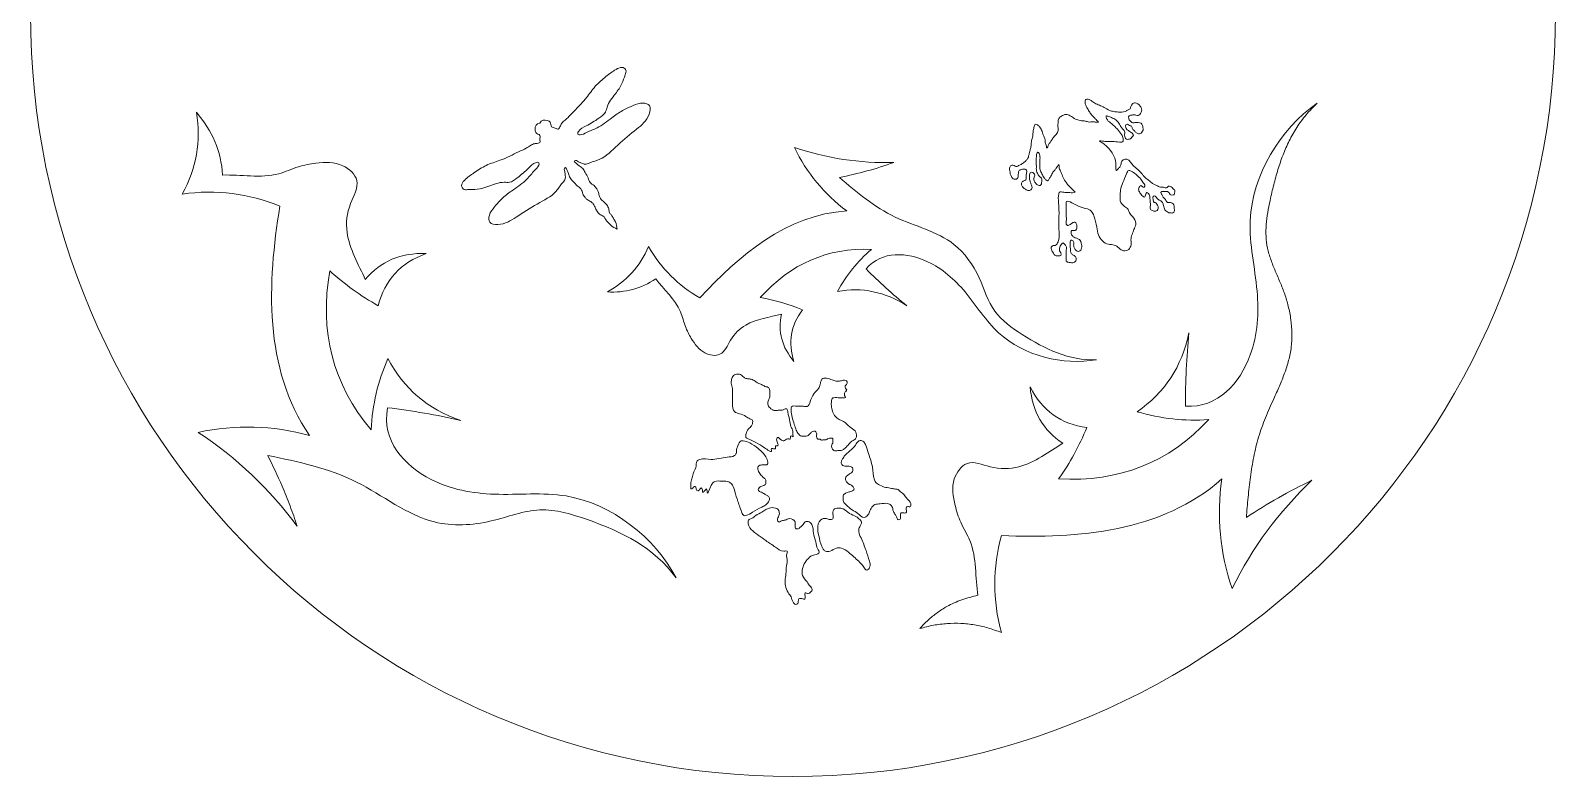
# Model space of a CAD drawing. Header units: inches. Extents: x 10.6 to 40.8, y 3.5 to 37.4.
# Drawn here: x 10.57 to 40.82, y 3.51 to 18.3 of the extents above; entities that cross this region are included whole.
import ezdxf

# ---------------------------------------------------------------- set-up
doc = ezdxf.new("R2010")
doc.units = ezdxf.units.IN
doc.header["$MEASUREMENT"] = 0
doc.layers.add('DXF_KUPEC_2_Model_0', color=7, linetype='Continuous', true_color=0xffffff)

msp = doc.modelspace()

# ---------------------------------------------------------------- linework, layer by layer
at = {"layer": 'DXF_KUPEC_2_Model_0', "color": 18, "lineweight": 13, "true_color": 0x000000}
msp.add_arc((25.69, 18.638), 15.125, 180, 0, dxfattribs=at)
for points, knots in [([(21.352, 15.712), (21.381, 15.741), (21.429, 15.696), (21.498, 15.671), (21.574, 15.636), (21.694, 15.698), (21.942, 15.75), (22.218, 16.05), (22.564, 16.322), (22.829, 16.544), (22.884, 16.826), (22.686, 16.882), (22.511, 16.808), (22.297, 16.719), (22.071, 16.55), (21.848, 16.375), (21.622, 16.297), (21.506, 16.228), (21.436, 16.231), (21.413, 16.262), (21.46, 16.349), (21.623, 16.42), (21.805, 16.535), (21.975, 16.652), (22.01, 16.855), (22.159, 17.024), (22.299, 17.231), (22.347, 17.389), (22.396, 17.51), (22.312, 17.588), (22.161, 17.529), (21.997, 17.401), (21.78, 17.229), (21.632, 17.011), (21.483, 16.833), (21.341, 16.704), (21.244, 16.584), (21.153, 16.511), (21.085, 16.45), (21.07, 16.387), (21.031, 16.33), (20.972, 16.379), (20.875, 16.371), (20.896, 16.488), (20.783, 16.534), (20.7, 16.535), (20.67, 16.464)], [0, 0, 0, 0, 0.011971, 0.021634, 0.030024, 0.042989, 0.070796, 0.129967, 0.194317, 0.245396, 0.267211, 0.285229, 0.311337, 0.342298, 0.375621, 0.422138, 0.451849, 0.469352, 0.474184, 0.47718, 0.482574, 0.507865, 0.546087, 0.569429, 0.583212, 0.624056, 0.655596, 0.679598, 0.691717, 0.701098, 0.716616, 0.748288, 0.785752, 0.823488, 0.851424, 0.87635, 0.898869, 0.911511, 0.92277, 0.933028, 0.937592, 0.945982, 0.95617, 0.969135, 0.97713, 1, 1, 1, 1]), ([(31.111, 14.891), (31.116, 14.963), (31.389, 14.755), (31.585, 14.786), (31.683, 14.584), (31.712, 14.427), (31.738, 14.25), (31.819, 14.122), (31.937, 14.049), (32.068, 14.063), (32.155, 13.988), (32.243, 13.919), (32.361, 13.948), (32.409, 14.061), (32.382, 14.174), (32.427, 14.281), (32.462, 14.378), (32.51, 14.493), (32.443, 14.605), (32.358, 14.671), (32.343, 14.763), (32.264, 14.816), (32.171, 14.888), (32.179, 15.018), (32.184, 15.149), (32.234, 15.301), (32.29, 15.412), (32.335, 15.542), (32.423, 15.504), (32.496, 15.446), (32.587, 15.363), (32.63, 15.284), (32.692, 15.219), (32.63, 15.178), (32.605, 15.246), (32.541, 15.186), (32.547, 15.11), (32.593, 15.056), (32.659, 14.97), (32.691, 15.043), (32.702, 15.104), (32.758, 15.057), (32.77, 15.006), (32.773, 14.945), (32.78, 14.882), (32.78, 14.821), (32.772, 14.748), (32.833, 14.721), (32.889, 14.71), (32.937, 14.752), (32.937, 14.813), (32.911, 14.857), (32.885, 14.895), (32.84, 14.885), (32.842, 14.95), (32.813, 15.002), (32.877, 15.035), (32.909, 14.962), (32.97, 14.936), (33.023, 14.893), (33.044, 14.824), (33.053, 14.753), (33.101, 14.711), (33.143, 14.682), (33.187, 14.686), (33.232, 14.677), (33.265, 14.723), (33.247, 14.77), (33.257, 14.819), (33.229, 14.875), (33.173, 14.897), (33.115, 14.882), (33.086, 14.929), (33.071, 14.971), (33.032, 14.99), (33.024, 15.023), (33.003, 15.045), (32.995, 15.071), (32.982, 15.099), (33.013, 15.11), (33.042, 15.104), (33.079, 15.114), (33.112, 15.109), (33.145, 15.099), (33.16, 15.068), (33.183, 15.031), (33.222, 15.038), (33.26, 15.046), (33.257, 15.08), (33.269, 15.108), (33.258, 15.144), (33.223, 15.168), (33.198, 15.203), (33.166, 15.215), (33.136, 15.219), (33.121, 15.196), (33.091, 15.166), (33.05, 15.196), (33.002, 15.191), (32.959, 15.195), (32.92, 15.224), (32.872, 15.237), (32.817, 15.271), (32.761, 15.32), (32.687, 15.372), (32.623, 15.447), (32.55, 15.531), (32.465, 15.59), (32.403, 15.665), (32.361, 15.729), (32.292, 15.762), (32.214, 15.733), (32.198, 15.659), (32.182, 15.591), (32.139, 15.564), (32.094, 15.5), (32.092, 15.609), (32.098, 15.709), (32.039, 15.877), (31.907, 16.015), (31.841, 16.063), (31.756, 16.119), (31.837, 16.104), (31.904, 16.1), (32.037, 16.1), (32.133, 16.091), (32.24, 16.082), (32.247, 16.172), (32.199, 16.251), (32.139, 16.335), (32.061, 16.406), (31.983, 16.476), (31.918, 16.521), (31.888, 16.618), (31.971, 16.588), (32.019, 16.571), (32.074, 16.54), (32.126, 16.507), (32.165, 16.45), (32.198, 16.382), (32.238, 16.34), (32.272, 16.305), (32.269, 16.265), (32.269, 16.223), (32.271, 16.178), (32.303, 16.139), (32.346, 16.143), (32.39, 16.148), (32.411, 16.187), (32.459, 16.218), (32.424, 16.256), (32.398, 16.285), (32.362, 16.301), (32.335, 16.324), (32.304, 16.338), (32.297, 16.369), (32.284, 16.397), (32.289, 16.431), (32.332, 16.448), (32.365, 16.413), (32.419, 16.405), (32.416, 16.351), (32.456, 16.32), (32.492, 16.277), (32.536, 16.25), (32.584, 16.252), (32.614, 16.284), (32.641, 16.325), (32.633, 16.374), (32.623, 16.42), (32.597, 16.47), (32.538, 16.478), (32.492, 16.472), (32.452, 16.474), (32.408, 16.468), (32.388, 16.508), (32.353, 16.527), (32.353, 16.56), (32.343, 16.593), (32.369, 16.623), (32.403, 16.623), (32.432, 16.623), (32.462, 16.635), (32.494, 16.617), (32.535, 16.609), (32.575, 16.636), (32.594, 16.677), (32.612, 16.723), (32.601, 16.77), (32.562, 16.823), (32.498, 16.886), (32.416, 16.845), (32.389, 16.796), (32.383, 16.738), (32.323, 16.726), (32.281, 16.683), (32.213, 16.684), (32.137, 16.682), (32.054, 16.69), (31.957, 16.718), (31.871, 16.776), (31.769, 16.817), (31.677, 16.855), (31.611, 16.909), (31.555, 16.939), (31.487, 16.945), (31.477, 16.853), (31.517, 16.781), (31.562, 16.697), (31.609, 16.63), (31.66, 16.583), (31.7, 16.534), (31.726, 16.511), (31.758, 16.483), (31.7, 16.478), (31.648, 16.497), (31.552, 16.476), (31.478, 16.515), (31.398, 16.506), (31.331, 16.529), (31.27, 16.55), (31.237, 16.587), (31.181, 16.611), (31.12, 16.651), (31.048, 16.616), (30.984, 16.592), (30.947, 16.526), (30.95, 16.464), (30.942, 16.401), (30.959, 16.333), (30.926, 16.248), (30.858, 16.193), (30.819, 16.122), (30.781, 16.071), (30.746, 16.028), (30.75, 15.978), (30.709, 15.97), (30.731, 16.018), (30.688, 16.051), (30.701, 16.121), (30.675, 16.187), (30.644, 16.246), (30.632, 16.317), (30.59, 16.378), (30.551, 16.428), (30.481, 16.454), (30.471, 16.369), (30.448, 16.3), (30.452, 16.205), (30.417, 16.114), (30.416, 16.022), (30.4, 15.942), (30.378, 15.876), (30.367, 15.819), (30.353, 15.763), (30.308, 15.722), (30.263, 15.672), (30.202, 15.641), (30.154, 15.618), (30.109, 15.592), (30.077, 15.629), (30.026, 15.636), (29.976, 15.589), (29.994, 15.501), (30.005, 15.415), (30.066, 15.344), (30.154, 15.354), (30.161, 15.436), (30.16, 15.499), (30.193, 15.546), (30.244, 15.546), (30.288, 15.562), (30.335, 15.525), (30.319, 15.465), (30.313, 15.411), (30.316, 15.371), (30.31, 15.332), (30.266, 15.321), (30.22, 15.291), (30.224, 15.226), (30.262, 15.176), (30.314, 15.143), (30.38, 15.117), (30.433, 15.159), (30.436, 15.216), (30.407, 15.26), (30.394, 15.307), (30.38, 15.356), (30.385, 15.399), (30.383, 15.441), (30.389, 15.481), (30.433, 15.497), (30.473, 15.473), (30.49, 15.43), (30.468, 15.382), (30.463, 15.319), (30.506, 15.267), (30.544, 15.229), (30.597, 15.221), (30.622, 15.263), (30.623, 15.308), (30.635, 15.365), (30.582, 15.403), (30.551, 15.447), (30.528, 15.493), (30.514, 15.541), (30.52, 15.603), (30.514, 15.668), (30.507, 15.736), (30.525, 15.793), (30.52, 15.839), (30.539, 15.91), (30.581, 15.847), (30.594, 15.789), (30.585, 15.705), (30.589, 15.621), (30.584, 15.533), (30.629, 15.458), (30.664, 15.386), (30.702, 15.348), (30.745, 15.301), (30.772, 15.371), (30.813, 15.415), (30.84, 15.489), (30.896, 15.549), (30.925, 15.59), (30.969, 15.662), (30.967, 15.57), (31.014, 15.481), (31.068, 15.325), (31.184, 15.197), (31.243, 15.144), (31.29, 15.096), (31.227, 15.074), (31.161, 15.099), (31.067, 15.085), (30.977, 15.114), (30.945, 15.014), (30.967, 14.857), (30.969, 14.619), (30.959, 14.377), (30.983, 14.187), (30.938, 14.087), (30.899, 14.031), (30.853, 14.047), (30.809, 14.018), (30.809, 13.946), (30.853, 13.896), (30.891, 13.827), (30.95, 13.838), (31.018, 13.83), (31.007, 13.897), (30.971, 13.93), (30.976, 13.983), (30.989, 14.028), (31.017, 14.057), (31.043, 14.103), (31.082, 14.06), (31.121, 14.022), (31.109, 13.956), (31.112, 13.896), (31.109, 13.835), (31.114, 13.781), (31.1, 13.715), (31.183, 13.7), (31.255, 13.687), (31.319, 13.747), (31.3, 13.826), (31.236, 13.848), (31.193, 13.896), (31.196, 13.952), (31.189, 14.005), (31.194, 14.059), (31.184, 14.106), (31.205, 14.148), (31.254, 14.136), (31.263, 14.087), (31.254, 14.037), (31.266, 13.983), (31.302, 13.939), (31.355, 13.909), (31.4, 13.945), (31.42, 13.996), (31.417, 14.055), (31.405, 14.113), (31.377, 14.157), (31.333, 14.174), (31.292, 14.19), (31.246, 14.212), (31.214, 14.251), (31.198, 14.297), (31.222, 14.343), (31.264, 14.334), (31.308, 14.338), (31.328, 14.385), (31.321, 14.427), (31.316, 14.468), (31.285, 14.512), (31.23, 14.486), (31.196, 14.458), (31.165, 14.439), (31.131, 14.431), (31.1, 14.469), (31.118, 14.543), (31.107, 14.656), (31.111, 14.766), (31.111, 14.843), (31.111, 14.871), (31.11, 14.885), (31.111, 14.891)], [0, 0, 0, 0, 0.008987, 0.019912, 0.023771, 0.032299, 0.038369, 0.043621, 0.048842, 0.053099, 0.057508, 0.061219, 0.065238, 0.069018, 0.073752, 0.077816, 0.081615, 0.085634, 0.091078, 0.094672, 0.097403, 0.100872, 0.104936, 0.109865, 0.114105, 0.120097, 0.127067, 0.130115, 0.132042, 0.13617, 0.14143, 0.144947, 0.147522, 0.148885, 0.150683, 0.152746, 0.155625, 0.158673, 0.161552, 0.164132, 0.16542, 0.167015, 0.169746, 0.171782, 0.173817, 0.17686, 0.178896, 0.1811, 0.183305, 0.185102, 0.187475, 0.189365, 0.191162, 0.191838, 0.193817, 0.196358, 0.197492, 0.200245, 0.202918, 0.205192, 0.207547, 0.210915, 0.212828, 0.214568, 0.216436, 0.217619, 0.219547, 0.221246, 0.223105, 0.224995, 0.227727, 0.229248, 0.231045, 0.233017, 0.234337, 0.235471, 0.23669, 0.237601, 0.238629, 0.239385, 0.240569, 0.2421, 0.243463, 0.244373, 0.245827, 0.247148, 0.248838, 0.249749, 0.251143, 0.25184, 0.253234, 0.254907, 0.256581, 0.257868, 0.258714, 0.25967, 0.260753, 0.263008, 0.264022, 0.266246, 0.267609, 0.26943, 0.271779, 0.274789, 0.277799, 0.281984, 0.285692, 0.290368, 0.293485, 0.296602, 0.2988, 0.301689, 0.30442, 0.306933, 0.309085, 0.31052, 0.313272, 0.315977, 0.324156, 0.331427, 0.335473, 0.337106, 0.33807, 0.342116, 0.346624, 0.351912, 0.354231, 0.356582, 0.359932, 0.364861, 0.368048, 0.371855, 0.376259, 0.377995, 0.379919, 0.382993, 0.384951, 0.386799, 0.389919, 0.392562, 0.395193, 0.396487, 0.397822, 0.399439, 0.401269, 0.402818, 0.404343, 0.405912, 0.40746, 0.409288, 0.41074, 0.412085, 0.41388, 0.415041, 0.41607, 0.417432, 0.418334, 0.419604, 0.42084, 0.422542, 0.424631, 0.425694, 0.427863, 0.429881, 0.432136, 0.433377, 0.434997, 0.436827, 0.438731, 0.4403, 0.442227, 0.444488, 0.446393, 0.447534, 0.449059, 0.450808, 0.451954, 0.453223, 0.454273, 0.455626, 0.456877, 0.458022, 0.458899, 0.460284, 0.461913, 0.463365, 0.465241, 0.466927, 0.468867, 0.470239, 0.474566, 0.477077, 0.479166, 0.480881, 0.482923, 0.485061, 0.487456, 0.49012, 0.493755, 0.496734, 0.501373, 0.505333, 0.50912, 0.512471, 0.51477, 0.51658, 0.518749, 0.522992, 0.526272, 0.529336, 0.532094, 0.534251, 0.536068, 0.536811, 0.537596, 0.540559, 0.544554, 0.547324, 0.549704, 0.553326, 0.5552, 0.55682, 0.558779, 0.562028, 0.564226, 0.567165, 0.569678, 0.572064, 0.574064, 0.576724, 0.579771, 0.583682, 0.586375, 0.588769, 0.590822, 0.592669, 0.593141, 0.594462, 0.596026, 0.598763, 0.601443, 0.603983, 0.606246, 0.609484, 0.612011, 0.613689, 0.616127, 0.619069, 0.622734, 0.626258, 0.630008, 0.632933, 0.635442, 0.637835, 0.639555, 0.641704, 0.64441, 0.647173, 0.649241, 0.650704, 0.652158, 0.653946, 0.65602, 0.658718, 0.663281, 0.666009, 0.668189, 0.671504, 0.673522, 0.675496, 0.677068, 0.679078, 0.680342, 0.682886, 0.685133, 0.686597, 0.687551, 0.689138, 0.691112, 0.693348, 0.6954, 0.698008, 0.700383, 0.702634, 0.704413, 0.706276, 0.70847, 0.709891, 0.711972, 0.713206, 0.714741, 0.715987, 0.717814, 0.719375, 0.720815, 0.723514, 0.726015, 0.727989, 0.72961, 0.731151, 0.73271, 0.734868, 0.736942, 0.739363, 0.740983, 0.742741, 0.744822, 0.747909, 0.750146, 0.75249, 0.754188, 0.756121, 0.757651, 0.760139, 0.763608, 0.766692, 0.769779, 0.77316, 0.776372, 0.778446, 0.77988, 0.781807, 0.784308, 0.787446, 0.790299, 0.792951, 0.794649, 0.796207, 0.79967, 0.808048, 0.813574, 0.818229, 0.81878, 0.819397, 0.823832, 0.827274, 0.830566, 0.83156, 0.838101, 0.848638, 0.858029, 0.865718, 0.869047, 0.87082, 0.872343, 0.87371, 0.876144, 0.879155, 0.881506, 0.883842, 0.885654, 0.887447, 0.889414, 0.891206, 0.892905, 0.894571, 0.896092, 0.89731, 0.89974, 0.902249, 0.90413, 0.906638, 0.908967, 0.910579, 0.913067, 0.916399, 0.918908, 0.921439, 0.923913, 0.926129, 0.928183, 0.929906, 0.932163, 0.934206, 0.935369, 0.93657, 0.938747, 0.940041, 0.942466, 0.944531, 0.946508, 0.948445, 0.950083, 0.952662, 0.954879, 0.956728, 0.95817, 0.960146, 0.961733, 0.963715, 0.965698, 0.966951, 0.968674, 0.969876, 0.971704, 0.973534, 0.97463, 0.976461, 0.978469, 0.980318, 0.981665, 0.982532, 0.983908, 0.986165, 0.99068, 0.996807, 0.998527, 0.999287, 1, 1, 1, 1]), ([(36.085, 16.857), (35.353, 16.345), (34.514, 14.971), (34.959, 13.183), (34.875, 11.687), (34.124, 10.808), (33.474, 10.856)], [0.0000001, 0.0000001, 0.0000001, 0.0000001, 0.3841301, 0.5798724, 0.7577976, 1, 1, 1, 1]), ([(34.683, 8.645), (34.694, 8.779), (34.717, 9.047), (34.761, 9.449), (34.825, 9.849), (34.92, 10.243), (35.058, 10.627), (35.209, 10.959), (35.341, 11.251), (35.443, 11.503), (35.527, 11.76), (35.58, 12.024), (35.594, 12.295), (35.572, 12.568), (35.52, 12.829), (35.447, 13.076), (35.356, 13.306), (35.257, 13.531), (35.166, 13.756), (35.097, 13.984), (35.067, 14.219), (35.074, 14.456), (35.105, 14.695), (35.157, 14.957), (35.223, 15.24), (35.306, 15.542), (35.406, 15.834), (35.529, 16.115), (35.68, 16.382), (35.862, 16.635), (36.01, 16.783), (36.085, 16.857)], [0, 0, 0, 0, 0.046441, 0.093012, 0.139556, 0.186098, 0.232927, 0.280164, 0.3119, 0.343319, 0.37433, 0.405094, 0.436065, 0.46748, 0.499304, 0.527852, 0.556385, 0.584728, 0.612637, 0.640026, 0.666802, 0.694016, 0.721781, 0.749874, 0.786231, 0.822159, 0.857651, 0.892821, 0.927937, 0.963448, 1, 1, 1, 1]), ([(20.67, 16.464), (20.593, 16.456), (20.568, 16.378), (20.577, 16.255), (20.695, 16.24), (20.658, 16.149), (20.687, 16.079), (20.621, 16.059), (20.557, 16.064), (20.478, 16.018), (20.38, 15.953), (20.236, 15.897), (20.07, 15.802), (19.855, 15.714), (19.602, 15.64), (19.372, 15.485), (19.2, 15.368), (19.098, 15.242), (19.147, 15.139), (19.277, 15.149), (19.442, 15.146), (19.682, 15.216), (19.888, 15.307), (20.093, 15.277), (20.255, 15.405), (20.421, 15.542), (20.538, 15.676), (20.635, 15.694), (20.657, 15.663), (20.639, 15.596), (20.538, 15.506), (20.394, 15.314), (20.161, 15.156), (19.93, 14.992), (19.78, 14.815), (19.657, 14.671), (19.649, 14.465), (19.935, 14.432), (20.227, 14.616), (20.592, 14.863), (20.962, 15.034), (21.087, 15.255), (21.182, 15.35), (21.172, 15.433), (21.169, 15.506), (21.141, 15.566), (21.178, 15.585)], [0, 0, 0, 0, 0.02287, 0.030865, 0.04383, 0.054018, 0.062408, 0.066972, 0.07723, 0.088489, 0.101131, 0.12365, 0.148576, 0.176512, 0.214248, 0.251712, 0.283384, 0.298902, 0.308283, 0.320402, 0.344404, 0.375944, 0.416788, 0.430571, 0.453913, 0.492135, 0.517426, 0.52282, 0.525816, 0.530648, 0.548151, 0.577862, 0.624379, 0.657702, 0.688663, 0.714771, 0.732789, 0.754604, 0.805683, 0.870033, 0.929204, 0.957011, 0.969976, 0.978366, 0.988029, 1, 1, 1, 1]), ([(17.207, 13.362), (17.076, 13.659), (16.781, 14.15), (16.859, 14.837), (17.152, 15.319), (16.727, 15.706), (16.284, 15.685), (15.856, 15.61), (15.281, 15.331), (14.732, 15.449), (14.377, 15.434)], [0, 0, 0, 0, 0.206069, 0.324715, 0.421259, 0.504248, 0.61369, 0.686644, 0.771394, 1, 1, 1, 1]), ([(21.178, 15.585), (21.206, 15.549), (21.236, 15.48), (21.261, 15.374), (21.339, 15.305), (21.4, 15.223), (21.499, 15.166), (21.513, 15.064), (21.56, 14.996), (21.611, 14.94), (21.676, 14.913), (21.739, 14.857), (21.769, 14.78), (21.808, 14.702), (21.864, 14.639), (21.944, 14.62), (21.971, 14.548), (22.023, 14.5), (22.086, 14.418), (22.161, 14.386), (22.204, 14.362)], [0, 0, 0, 0, 0.081648, 0.138277, 0.193791, 0.266989, 0.326448, 0.389297, 0.442066, 0.477662, 0.526585, 0.568162, 0.62821, 0.675755, 0.727172, 0.778514, 0.811129, 0.858756, 0.908235, 1, 1, 1, 1]), ([(22.204, 14.362), (22.194, 14.41), (22.186, 14.491), (22.127, 14.576), (22.097, 14.641), (22.037, 14.688), (22.044, 14.77), (22, 14.843), (21.938, 14.903), (21.874, 14.956), (21.84, 15.033), (21.834, 15.102), (21.796, 15.168), (21.746, 15.234), (21.653, 15.278), (21.629, 15.39), (21.57, 15.473), (21.527, 15.568), (21.433, 15.624), (21.377, 15.674), (21.352, 15.712)], [0, 0, 0, 0, 0.091765, 0.141244, 0.188871, 0.221486, 0.272828, 0.324245, 0.37179, 0.431838, 0.473415, 0.522338, 0.557934, 0.610703, 0.673552, 0.733011, 0.806209, 0.861723, 0.918352, 1, 1, 1, 1]), ([(31.709, 11.775), (31.158, 11.753), (30.478, 12.091), (29.62, 12.694), (29.411, 13.447), (28.838, 14.259), (27.637, 14.519), (26.955, 15.096), (26.61, 15.387)], [0, 0, 0, 0, 0.242836, 0.352189, 0.464941, 0.592839, 0.790406, 1, 1, 1, 1]), ([(27.141, 13.574), (27.461, 13.943), (28.325, 13.875), (29.163, 13.127), (29.875, 11.943), (31.049, 11.659), (31.709, 11.775)], [0, 0, 0, 0, 0.242202, 0.420128, 0.61587, 1, 1, 1, 1]), ([(22.968, 13.38), (23.121, 13.167), (23.44, 12.901), (23.539, 12.44), (23.69, 12.156), (23.879, 11.889), (24.298, 11.818), (24.445, 12.208), (24.81, 12.565), (25.229, 12.617), (25.462, 12.675)], [0, 0, 0, 0, 0.228606, 0.313356, 0.38631, 0.495752, 0.578741, 0.675285, 0.793931, 1, 1, 1, 1]), ([(25.384, 10.235), (25.402, 10.245), (25.445, 10.188), (25.49, 10.16), (25.531, 10.172), (25.558, 10.205), (25.599, 10.211), (25.637, 10.187), (25.638, 10.233), (25.647, 10.287), (25.712, 10.222), (25.679, 10.308), (25.695, 10.366), (25.637, 10.461), (25.626, 10.559), (25.609, 10.651), (25.587, 10.716), (25.589, 10.767), (25.57, 10.804), (25.526, 10.798), (25.484, 10.769), (25.425, 10.775), (25.365, 10.768), (25.304, 10.764), (25.242, 10.808), (25.189, 10.866), (25.19, 10.954), (25.232, 11.016), (25.232, 11.086), (25.235, 11.149), (25.221, 11.231), (25.131, 11.239), (25.07, 11.285), (24.997, 11.306), (24.936, 11.353), (24.867, 11.394), (24.792, 11.395), (24.719, 11.413), (24.674, 11.476), (24.589, 11.5), (24.501, 11.468), (24.47, 11.385), (24.458, 11.296), (24.496, 11.215), (24.488, 11.129), (24.491, 11.028), (24.487, 10.905), (24.496, 10.735), (24.643, 10.702), (24.747, 10.662), (24.819, 10.601), (24.901, 10.584), (24.891, 10.515), (24.868, 10.456), (24.795, 10.396), (24.757, 10.319), (24.75, 10.224), (24.812, 10.202), (25.02, 10.1), (25.056, 10.082), (25.203, 9.973), (25.281, 9.931), (25.246, 10.021), (25.3, 10.012), (25.365, 9.992), (25.322, 10.086), (25.403, 10.052), (25.388, 10.129), (25.358, 10.167), (25.37, 10.228), (25.384, 10.235)], [0, 0, 0, 0, 0.01838, 0.026278, 0.032103, 0.04171, 0.05092, 0.055388, 0.062762, 0.07037, 0.079847, 0.089138, 0.102577, 0.122255, 0.148304, 0.162711, 0.17796, 0.188649, 0.193743, 0.2001, 0.211512, 0.224246, 0.233456, 0.248306, 0.259088, 0.277737, 0.293277, 0.307839, 0.321334, 0.333343, 0.347417, 0.364207, 0.379373, 0.393936, 0.408238, 0.425613, 0.440597, 0.452438, 0.468989, 0.484416, 0.501862, 0.519236, 0.534137, 0.5552, 0.570034, 0.585574, 0.615241, 0.648082, 0.669845, 0.697056, 0.714762, 0.727938, 0.737827, 0.750083, 0.767263, 0.791499, 0.802801, 0.815778, 0.844541, 0.893357, 0.9094, 0.918529, 0.930779, 0.935723, 0.946666, 0.957552, 0.965495, 0.976801, 0.986048, 1, 1, 1, 1]), ([(26.503, 9.976), (26.525, 9.965), (26.578, 9.975), (26.649, 9.968), (26.714, 10.009), (26.773, 10.065), (26.822, 10.134), (26.886, 10.175), (26.946, 10.212), (26.951, 10.279), (26.938, 10.363), (26.83, 10.422), (26.729, 10.539), (26.596, 10.59), (26.497, 10.675), (26.469, 10.777), (26.444, 10.878), (26.455, 10.951), (26.461, 11.01), (26.529, 11.029), (26.603, 11.018), (26.668, 11.021), (26.754, 11.014), (26.71, 11.063), (26.709, 11.106), (26.729, 11.141), (26.769, 11.178), (26.722, 11.207), (26.72, 11.257), (26.759, 11.285), (26.773, 11.338), (26.73, 11.367), (26.676, 11.368), (26.59, 11.335), (26.457, 11.372), (26.293, 11.442), (26.238, 11.346), (26.234, 11.281), (26.191, 11.186), (26.087, 11.094), (26.039, 10.971), (25.994, 10.826), (25.876, 10.864), (25.788, 10.843), (25.649, 10.874), (25.653, 10.743), (25.667, 10.634), (25.716, 10.503), (25.747, 10.385), (25.791, 10.31), (25.844, 10.254), (25.912, 10.257), (25.984, 10.26), (26.032, 10.31), (26.071, 10.356), (26.141, 10.367), (26.166, 10.302), (26.153, 10.251), (26.181, 10.181), (26.233, 10.212), (26.251, 10.168), (26.289, 10.192), (26.324, 10.18), (26.364, 10.19), (26.393, 10.221), (26.434, 10.219), (26.497, 10.217), (26.473, 10.162), (26.485, 10.12), (26.451, 10.083), (26.455, 10.024), (26.483, 9.985), (26.503, 9.976)], [0, 0, 0, 0, 0.014572, 0.027691, 0.040062, 0.056022, 0.074575, 0.087095, 0.099487, 0.112049, 0.122469, 0.146161, 0.17505, 0.210779, 0.224879, 0.247648, 0.268501, 0.283047, 0.291262, 0.298282, 0.318986, 0.332278, 0.342017, 0.350665, 0.356735, 0.367003, 0.373536, 0.381751, 0.390229, 0.397964, 0.407796, 0.415531, 0.423406, 0.438251, 0.465786, 0.504555, 0.511553, 0.525179, 0.541676, 0.56913, 0.600474, 0.622434, 0.636981, 0.659932, 0.68115, 0.694561, 0.720784, 0.749249, 0.772169, 0.789778, 0.798757, 0.813966, 0.825584, 0.838885, 0.850874, 0.860557, 0.872175, 0.881839, 0.894069, 0.90074, 0.907161, 0.912142, 0.921202, 0.928088, 0.934128, 0.943867, 0.951926, 0.961608, 0.968252, 0.976356, 0.986624, 1, 1, 1, 1]), ([(23.374, 7.448), (22.948, 8.249), (21.667, 9.265), (19.81, 9.038), (18.313, 9.308), (17.521, 10.173), (17.649, 10.822)], [0, 0, 0, 0, 0.38413, 0.579872, 0.757798, 1, 1, 1, 1]), ([(25.152, 8.897), (25.181, 8.919), (25.22, 8.964), (25.228, 9.048), (25.176, 9.083), (25.117, 9.121), (25.058, 9.147), (24.985, 9.188), (25.028, 9.255), (25.086, 9.272), (25.161, 9.301), (25.149, 9.352), (25.159, 9.399), (25.099, 9.439), (25.043, 9.497), (24.998, 9.571), (24.984, 9.67), (25.077, 9.697), (25.135, 9.684), (25.193, 9.698), (25.193, 9.771), (25.14, 9.882), (25.011, 10.014), (24.854, 10.122), (24.737, 10.165), (24.632, 10.174), (24.606, 10.076), (24.564, 9.999), (24.575, 9.924), (24.511, 9.845), (24.319, 9.852), (24.101, 9.768), (23.891, 9.831), (23.761, 9.76), (23.78, 9.651), (23.723, 9.563), (23.698, 9.462), (23.674, 9.382), (23.657, 9.306), (23.671, 9.261), (23.656, 9.198), (23.703, 9.225), (23.715, 9.252), (23.768, 9.274), (23.763, 9.208), (23.791, 9.167), (23.827, 9.182), (23.842, 9.206), (23.876, 9.247), (23.899, 9.191), (23.892, 9.125), (23.927, 9.163), (23.945, 9.183), (23.979, 9.231), (23.987, 9.172), (23.989, 9.11), (24.047, 9.227), (24.059, 9.291), (24.154, 9.385), (24.282, 9.359), (24.413, 9.372), (24.509, 9.279), (24.54, 9.139), (24.603, 8.948), (24.652, 8.797), (24.707, 8.679), (24.798, 8.688), (24.903, 8.768), (25.037, 8.836), (25.128, 8.879), (25.152, 8.897)], [0, 0, 0, 0, 0.018106, 0.028257, 0.036995, 0.047075, 0.063324, 0.072245, 0.080505, 0.094365, 0.105835, 0.112246, 0.118123, 0.128259, 0.14337, 0.159759, 0.172047, 0.185228, 0.198483, 0.204335, 0.210834, 0.22963, 0.267209, 0.300749, 0.323829, 0.33024, 0.34995, 0.362456, 0.375908, 0.384671, 0.409299, 0.463774, 0.500637, 0.512936, 0.528576, 0.548023, 0.564246, 0.580318, 0.590594, 0.601293, 0.606635, 0.613091, 0.617263, 0.623516, 0.633148, 0.640335, 0.643714, 0.650147, 0.655827, 0.663715, 0.671887, 0.676813, 0.681738, 0.688538, 0.695805, 0.702304, 0.711196, 0.735999, 0.748354, 0.770642, 0.796876, 0.810528, 0.833065, 0.867216, 0.909936, 0.918073, 0.925213, 0.950202, 0.984809, 1, 1, 1, 1]), ([(27.102, 8.649), (27.126, 8.652), (27.177, 8.685), (27.213, 8.763), (27.239, 8.849), (27.32, 8.915), (27.436, 8.915), (27.544, 8.939), (27.638, 8.897), (27.671, 8.831), (27.675, 8.757), (27.725, 8.704), (27.746, 8.648), (27.773, 8.586), (27.832, 8.62), (27.816, 8.675), (27.824, 8.755), (27.886, 8.734), (27.929, 8.731), (27.948, 8.762), (27.936, 8.798), (27.924, 8.847), (27.973, 8.871), (28.023, 8.846), (28.033, 8.907), (28.009, 8.972), (27.937, 9.029), (27.887, 9.121), (27.818, 9.156), (27.769, 9.211), (27.698, 9.208), (27.611, 9.235), (27.497, 9.242), (27.411, 9.29), (27.332, 9.327), (27.279, 9.452), (27.278, 9.656), (27.198, 9.883), (27.145, 10.047), (27.108, 10.142), (27.054, 10.175), (26.973, 10.17), (26.904, 10.003), (26.755, 9.937), (26.681, 9.818), (26.651, 9.774), (26.639, 9.714), (26.69, 9.665), (26.762, 9.662), (26.831, 9.664), (26.882, 9.625), (26.885, 9.558), (26.83, 9.524), (26.781, 9.489), (26.721, 9.439), (26.738, 9.36), (26.784, 9.315), (26.84, 9.293), (26.887, 9.262), (26.911, 9.202), (26.861, 9.165), (26.802, 9.155), (26.733, 9.135), (26.679, 9.088), (26.685, 9.023), (26.685, 8.956), (26.762, 8.88), (26.855, 8.797), (26.981, 8.732), (27.057, 8.645), (27.102, 8.649)], [0, 0, 0, 0, 0.014132, 0.028091, 0.046467, 0.061075, 0.080327, 0.106952, 0.118855, 0.132814, 0.143702, 0.158049, 0.168937, 0.178675, 0.185476, 0.196149, 0.207954, 0.217111, 0.224753, 0.229187, 0.233812, 0.245219, 0.25032, 0.260205, 0.265741, 0.276813, 0.297845, 0.313053, 0.331461, 0.338472, 0.350851, 0.36636, 0.387989, 0.410457, 0.419325, 0.433284, 0.478828, 0.529291, 0.559899, 0.572826, 0.581694, 0.592367, 0.611843, 0.667376, 0.675309, 0.685952, 0.69655, 0.704336, 0.720475, 0.733793, 0.740048, 0.753257, 0.761371, 0.772727, 0.787095, 0.798671, 0.810811, 0.820651, 0.830686, 0.841572, 0.847492, 0.860854, 0.873938, 0.886078, 0.89489, 0.907337, 0.920807, 0.950162, 0.973962, 1, 1, 1, 1]), ([(31.044, 10.119), (30.77, 9.955), (30.325, 9.608), (29.644, 9.601), (29.138, 9.83), (28.81, 9.369), (28.884, 8.938), (29.009, 8.528), (29.351, 8), (29.301, 7.449), (29.358, 7.104)], [0, 0, 0, 0, 0.206069, 0.324715, 0.421259, 0.504248, 0.61369, 0.686644, 0.771394, 1, 1, 1, 1]), ([(15.856, 8.476), (15.809, 8.61), (15.717, 8.877), (15.528, 9.348), (15.369, 9.677), (15.271, 9.878)], [0, 0, 0, 0, 0.279617, 0.558744, 1, 1, 1, 1]), ([(15.271, 9.878), (15.87, 9.752), (17.054, 9.505), (18.331, 8.441), (19.676, 8.507), (20.653, 8.911), (22.011, 8.498), (22.938, 8.055), (23.374, 7.448)], [0.0000001, 0.0000001, 0.0000001, 0.0000001, 0.2095939, 0.4071615, 0.5350588, 0.647811, 0.7571639, 1, 1, 1, 1]), ([(26.071, 8.488), (26.06, 8.517), (26.026, 8.569), (25.918, 8.574), (25.893, 8.496), (25.837, 8.461), (25.808, 8.42), (25.737, 8.415), (25.726, 8.493), (25.748, 8.579), (25.627, 8.654), (25.542, 8.587), (25.466, 8.594), (25.403, 8.537), (25.37, 8.619), (25.432, 8.687), (25.419, 8.808), (25.319, 8.845), (25.232, 8.848), (25.145, 8.8), (25.062, 8.744), (24.958, 8.697), (24.885, 8.626), (24.807, 8.609), (24.775, 8.454), (24.971, 8.324), (25.158, 8.178), (25.335, 8.072), (25.453, 7.966), (25.602, 7.994), (25.548, 7.893), (25.588, 7.805), (25.552, 7.679), (25.558, 7.536), (25.528, 7.406), (25.541, 7.278), (25.579, 7.167), (25.662, 7.074), (25.676, 6.981), (25.731, 6.912), (25.8, 6.934), (25.792, 6.989), (25.807, 7.052), (25.868, 7.038), (25.941, 7.018), (25.928, 7.091), (25.921, 7.174), (25.995, 7.124), (26.04, 7.169), (26.092, 7.227), (26.014, 7.292), (25.968, 7.385), (25.875, 7.465), (25.869, 7.589), (25.893, 7.703), (25.968, 7.81), (26.063, 7.906), (26.161, 7.902), (26.231, 7.964), (26.151, 8.043), (26.152, 8.175), (26.086, 8.326), (26.09, 8.44), (26.071, 8.488)], [0, 0, 0, 0, 0.015233, 0.028394, 0.043545, 0.049728, 0.060487, 0.067665, 0.078923, 0.090668, 0.111826, 0.127669, 0.138902, 0.150088, 0.156772, 0.172463, 0.194097, 0.202187, 0.223124, 0.235094, 0.250576, 0.273308, 0.290642, 0.301548, 0.30779, 0.362438, 0.392828, 0.431819, 0.462169, 0.473018, 0.485767, 0.499378, 0.521286, 0.546961, 0.570663, 0.586302, 0.610734, 0.627728, 0.645895, 0.657478, 0.665582, 0.673268, 0.682911, 0.690881, 0.701289, 0.710642, 0.720735, 0.730309, 0.738859, 0.750174, 0.762058, 0.779442, 0.805054, 0.817361, 0.838971, 0.86157, 0.882271, 0.901246, 0.908952, 0.920647, 0.944638, 0.97474, 1, 1, 1, 1]), ([(26.181, 8.424), (26.183, 8.356), (26.216, 8.225), (26.251, 8.066), (26.337, 7.96), (26.448, 7.979), (26.533, 8.049), (26.676, 8.047), (26.822, 7.937), (26.969, 7.802), (27.08, 7.696), (27.147, 7.569), (27.236, 7.676), (27.199, 7.814), (27.133, 8.007), (27.065, 8.201), (26.989, 8.339), (26.996, 8.436), (27.03, 8.492), (27.06, 8.561), (27.005, 8.617), (26.934, 8.682), (26.799, 8.715), (26.708, 8.827), (26.59, 8.84), (26.471, 8.814), (26.48, 8.706), (26.495, 8.616), (26.414, 8.595), (26.343, 8.645), (26.196, 8.602), (26.179, 8.486), (26.181, 8.424)], [0, 0, 0, 0, 0.050956, 0.110768, 0.127692, 0.151657, 0.1886, 0.214928, 0.257827, 0.32988, 0.369733, 0.392596, 0.414598, 0.446931, 0.504834, 0.576836, 0.611293, 0.626896, 0.650469, 0.665272, 0.679879, 0.706235, 0.743178, 0.786027, 0.811413, 0.836772, 0.868093, 0.88489, 0.900027, 0.920088, 0.952311, 1, 1, 1, 1]), ([(29.358, 7.104), (29.25, 7.078), (29.037, 7.027), (28.768, 6.902), (28.547, 6.762), (28.366, 6.616), (28.259, 6.503), (28.204, 6.445)], [0, 0, 0, 0, 0.245664, 0.485011, 0.653714, 0.824659, 1, 1, 1, 1]), ([(28.204, 6.445), (28.295, 6.469), (28.474, 6.516), (28.748, 6.549), (29.02, 6.552), (29.291, 6.523), (29.561, 6.464), (29.735, 6.399), (29.823, 6.367)], [0, 0, 0, 0, 0.169882, 0.335521, 0.498998, 0.66311, 0.829409, 1, 1, 1, 1])]:
    msp.add_open_spline(points, degree=3, knots=knots, dxfattribs=at)
for points in [[(13.856, 16.678), (13.951, 16.105), (13.858, 15.565), (13.577, 15.057)], [(14.377, 15.434), (14.344, 15.906), (14.17, 16.321), (13.856, 16.678)], [(27.692, 15.684), (27.015, 15.667), (26.357, 15.766), (25.717, 15.982)], [(25.717, 15.982), (25.961, 15.478), (26.308, 15.059), (26.758, 14.724)], [(26.61, 15.387), (26.978, 15.459), (27.338, 15.558), (27.692, 15.684)], [(13.577, 15.057), (14.251, 15.153), (14.896, 15.072), (15.512, 14.815)], [(15.512, 14.815), (15.263, 13.299), (15.187, 11.605), (16.102, 10.272)], [(26.758, 14.724), (25.566, 14.651), (24.614, 13.836), (23.845, 13.001)], [(22.825, 14.018), (22.656, 13.623), (22.384, 13.323), (22.008, 13.118)], [(23.845, 13.001), (23.415, 13.243), (23.075, 13.582), (22.825, 14.018)], [(25.041, 13.006), (25.642, 13.677), (26.377, 13.995), (27.246, 13.962)], [(27.246, 13.962), (26.972, 13.725), (26.748, 13.446), (26.574, 13.126)], [(18.412, 13.878), (17.912, 13.898), (17.51, 13.726), (17.207, 13.362)], [(17.462, 12.845), (17.593, 13.353), (17.91, 13.697), (18.412, 13.878)], [(17.322, 10.387), (16.562, 11.285), (16.289, 12.335), (16.503, 13.536)], [(16.503, 13.536), (16.796, 13.268), (17.116, 13.038), (17.462, 12.845)], [(22.008, 13.118), (22.358, 13.097), (22.679, 13.185), (22.968, 13.38)], [(27.947, 12.843), (27.666, 13.072), (27.397, 13.316), (27.141, 13.574)], [(26.574, 13.126), (27.061, 13.216), (27.519, 13.122), (27.947, 12.843)], [(25.879, 12.762), (25.609, 12.876), (25.329, 12.957), (25.041, 13.006)], [(25.71, 11.739), (25.587, 12.114), (25.643, 12.455), (25.879, 12.762)], [(25.462, 12.675), (25.388, 12.334), (25.471, 12.022), (25.71, 11.739)], [(33.545, 12.305), (33.404, 11.638), (33.061, 11.117), (32.518, 10.743)], [(33.474, 10.856), (33.473, 11.34), (33.496, 11.823), (33.545, 12.305)], [(17.654, 11.8), (17.457, 11.347), (17.347, 10.877), (17.322, 10.387)], [(19.1, 10.572), (18.445, 10.796), (17.963, 11.206), (17.654, 11.8)], [(31.519, 10.43), (31.007, 10.498), (30.632, 10.766), (30.395, 11.235)], [(30.395, 11.235), (30.436, 10.744), (30.652, 10.372), (31.044, 10.119)], [(17.649, 10.822), (18.137, 10.763), (18.621, 10.68), (19.1, 10.572)], [(33.939, 10.588), (33.152, 9.738), (32.158, 9.345), (30.959, 9.41)], [(32.518, 10.743), (32.984, 10.605), (33.457, 10.554), (33.939, 10.588)], [(16.102, 10.272), (15.37, 10.473), (14.633, 10.494), (13.892, 10.334)], [(13.892, 10.334), (14.656, 9.831), (15.311, 9.212), (15.856, 8.476)], [(30.959, 9.41), (31.185, 9.728), (31.372, 10.068), (31.519, 10.43)], [(29.827, 8.287), (31.339, 8.226), (33.004, 8.355), (34.198, 9.41)], [(34.198, 9.41), (34.089, 8.67), (34.157, 7.947), (34.402, 7.242)], [(34.402, 7.242), (34.802, 8.049), (35.329, 8.763), (35.983, 9.384)], [(35.983, 9.384), (35.531, 9.17), (35.097, 8.924), (34.683, 8.645)], [(29.823, 6.367), (29.649, 7.014), (29.65, 7.654), (29.827, 8.287)]]:
    msp.add_open_spline(points, degree=3, dxfattribs=at)

doc.saveas('drawing.dxf')
